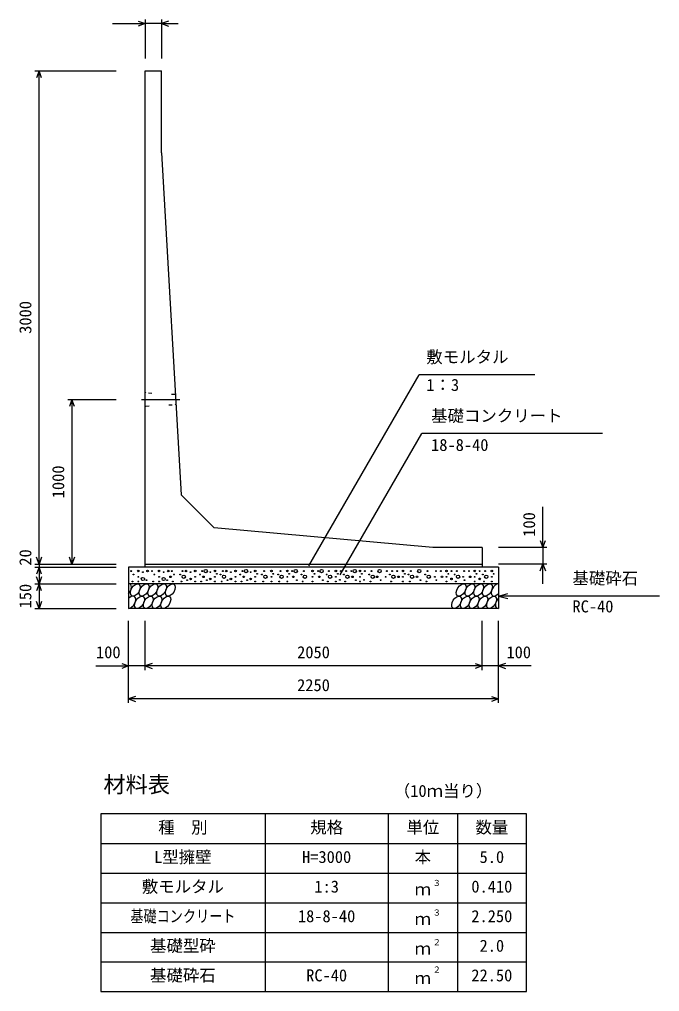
# Model space of a CAD drawing. Units: millimetres, scale not verified. Extents: x -67200 to 67200, y -23760 to 23760.
# Drawn here: x 34323 to 38218, y -5906 to 6 of the extents above; entities that cross this region are included whole.
import ezdxf
from ezdxf.enums import TextEntityAlignment as Align

# ---------------------------------------------------------------- set-up
doc = ezdxf.new("R2010")
doc.units = ezdxf.units.MM
doc.header["$LTSCALE"] = 80
doc.linetypes.add('CHAIN1', pattern=[8, 5, -1, 1, -1])
doc.linetypes.add('DOTTED', pattern=[1.75, 0.25, -1.5])
for name, color, linetype, lineweight in [('0-0_CENTER', 7, 'CHAIN1', 25), ('0-1_DIM', 7, 'Continuous', 25), ('0-3_HATCH', 6, 'Continuous', 25), ('0-4_HYO', 3, 'Continuous', 25), ('0-5_HYO2', 4, 'Continuous', 25), ('0-6_OUTLINE', 1, 'Continuous', 25), ('0-7_OUTLINE2', 4, 'DOTTED', 25), ('0-8_TXT', 7, 'Continuous', 25)]:
    doc.layers.add(name, color=color, linetype=linetype, lineweight=lineweight)
doc.styles.add('ＭＳ ゴシック', font='')
doc.styles.get('ＭＳ ゴシック').set_extended_font_data('MS Gothic')

msp = doc.modelspace()

# ---------------------------------------------------------------- linework, layer by layer
at = {"layer": '0-0_CENTER'}
msp.add_line((35065.01, -2305.79), (35299.13, -2305.79), dxfattribs=at)
at = {"layer": '0-1_DIM'}
for p, q in [((35088.39, 6.1), (35088.39, -230.79)), ((35188.39, 6.1), (35188.39, -230.79)), ((34888.85, -18.9), (35088.39, -18.9)), ((35188.39, -18.9), (35088.39, -18.9)), ((35188.39, -18.9), (35288.39, -18.9)), ((34417.68, -305.79), (34912.68, -305.79)), ((34442.68, -3305.79), (34442.68, -305.79)), ((36084.82, -3317.69), (36756.09, -2155.01)), ((37458.51, -2155.01), (36756.09, -2155.01)), ((34617.68, -2305.79), (34912.68, -2305.79)), ((34642.68, -2305.79), (34642.68, -3305.79)), ((36274.3, -3372.08), (36770.57, -2512.52)), ((37870.12, -2512.52), (36770.57, -2512.52)), ((37507.68, -3205.79), (37507.68, -2958.1)), ((37532.68, -3205.79), (37237.68, -3205.79)), ((37507.68, -3205.79), (37507.68, -3305.79)), ((34417.68, -3305.79), (34912.68, -3305.79)), ((34442.68, -3305.79), (34442.68, -3325.79)), ((37532.68, -3305.79), (37237.68, -3305.79)), ((37507.68, -3425.79), (37507.68, -3305.79)), ((34417.68, -3325.79), (34912.68, -3325.79)), ((34442.68, -3325.79), (34442.68, -3425.79)), ((34417.68, -3425.79), (34912.68, -3425.79)), ((34442.68, -3425.79), (34442.68, -3575.79)), ((37237.68, -3500.79), (37295.63, -3485.26)), ((38218, -3500.79), (37237.68, -3500.79)), ((37237.68, -3500.79), (37295.63, -3516.32)), ((34417.68, -3575.79), (34912.68, -3575.79)), ((34987.68, -4150.79), (34987.68, -3650.79)), ((35087.68, -3950.79), (35087.68, -3650.79)), ((37137.68, -3950.79), (37137.68, -3650.79)), ((37137.68, -3950.79), (37137.68, -3650.79)), ((37237.68, -4150.79), (37237.68, -3650.79)), ((34788.13, -3925.79), (34987.68, -3925.79)), ((35087.68, -3925.79), (34987.68, -3925.79)), ((37137.68, -3925.79), (35087.68, -3925.79)), ((37237.68, -3925.79), (37137.68, -3925.79)), ((37437.22, -3925.79), (37237.68, -3925.79)), ((37237.68, -4125.79), (34987.68, -4125.79))]:
    msp.add_line(p, q, dxfattribs=at)
for points in [[(35046.11, -3.51), (35088.39, -18.9), (35046.11, -34.29)], [(35230.68, -3.51), (35188.39, -18.9), (35230.68, -34.29)], [(34458.07, -348.08), (34442.68, -305.79), (34427.29, -348.08)], [(34658.07, -2348.08), (34642.68, -2305.79), (34627.29, -2348.08)], [(37492.29, -3163.51), (37507.68, -3205.79), (37523.07, -3163.51)], [(34458.07, -3263.51), (34442.68, -3305.79), (34427.29, -3263.51)], [(34658.07, -3263.51), (34642.68, -3305.79), (34627.29, -3263.51)], [(37492.29, -3348.08), (37507.68, -3305.79), (37523.07, -3348.08)], [(34458.07, -3368.08), (34442.68, -3325.79), (34427.29, -3368.08)], [(34458.07, -3383.51), (34442.68, -3425.79), (34427.29, -3383.51)], [(34458.07, -3468.08), (34442.68, -3425.79), (34427.29, -3468.08)], [(34458.07, -3533.51), (34442.68, -3575.79), (34427.29, -3533.51)], [(34945.39, -3910.4), (34987.68, -3925.79), (34945.39, -3941.18)], [(35129.96, -3910.4), (35087.68, -3925.79), (35129.96, -3941.18)], [(37095.39, -3910.4), (37137.68, -3925.79), (37095.39, -3941.18)], [(37279.96, -3910.4), (37237.68, -3925.79), (37279.96, -3941.18)], [(35029.96, -4110.4), (34987.68, -4125.79), (35029.96, -4141.18)], [(37195.39, -4110.4), (37237.68, -4125.79), (37195.39, -4141.18)]]:
    msp.add_lwpolyline(points, dxfattribs=at)
at = {"layer": '0-3_HATCH'}
for centre, radius in [((35003.65, -3348.62), 2.5), ((35017.67, -3369.63), 2.5), ((35046.54, -3347.74), 5), ((35074.58, -3355.62), 2.5), ((35102.62, -3348.62), 5), ((35129.75, -3348.62), 2.5), ((35143.77, -3369.63), 2.5), ((35172.64, -3347.74), 5), ((35200.68, -3355.62), 2.5), ((35228.72, -3348.62), 5), ((35249.75, -3348.62), 2.5), ((35263.77, -3369.63), 2.5), ((35301.59, -3369.63), 2.5), ((35315.61, -3348.62), 2.5), ((35336.64, -3348.62), 5), ((35364.67, -3355.62), 2.5), ((35392.71, -3347.74), 5), ((35421.59, -3369.63), 2.5), ((35435.61, -3348.62), 2.5), ((35456.64, -3348.62), 10), ((35484.67, -3355.62), 2.5), ((35512.71, -3347.74), 5), ((35524.05, -3365.31), 2.5), ((35546.81, -3369.63), 2.5), ((35560.83, -3348.62), 2.5), ((35581.86, -3348.62), 5), ((35609.9, -3355.62), 2.5), ((35637.94, -3347.74), 5), ((35666.81, -3369.63), 2.5), ((35680.83, -3348.62), 2.5), ((35701.86, -3348.62), 10), ((35729.9, -3355.62), 2.5), ((35757.94, -3347.74), 5), ((35769.28, -3365.31), 2.5), ((35798.74, -3369.63), 2.5), ((35812.75, -3348.62), 2.5), ((35856.37, -3347.74), 5), ((35867.71, -3365.31), 2.5), ((35897.17, -3369.63), 2.5), ((35911.19, -3348.62), 2.5), ((35953.37, -3347.74), 5), ((35964.71, -3365.31), 2.5), ((35983.07, -3348.62), 2.5), ((36004.1, -3348.62), 10), ((36039.45, -3369.63), 2.5), ((36053.46, -3348.62), 2.5), ((36106.76, -3347.74), 5), ((36118.1, -3365.31), 2.5), ((36140.73, -3348.62), 2.5), ((36161.76, -3348.62), 10), ((36192.42, -3369.63), 2.5), ((36206.44, -3348.62), 2.5), ((36248.61, -3347.74), 5), ((36259.95, -3365.31), 2.5), ((36278.31, -3348.62), 2.5), ((36297.55, -3369.63), 2.5), ((36311.57, -3348.62), 2.5), ((36342.35, -3348.62), 2.5), ((36363.38, -3348.62), 10), ((36395.15, -3347.74), 5), ((36406.49, -3365.31), 2.5), ((36424.85, -3348.62), 2.5), ((36451.84, -3369.63), 2.5), ((36465.86, -3348.62), 2.5), ((36514.02, -3348.62), 10), ((36558.11, -3348.62), 2.5), ((36577.34, -3369.63), 2.5), ((36591.36, -3348.62), 2.5), ((36622.14, -3348.62), 2.5), ((36656.55, -3347.74), 5), ((36667.89, -3365.31), 2.5), ((36691.01, -3369.63), 2.5), ((36705.03, -3348.62), 2.5), ((36755.67, -3348.62), 10), ((36792.28, -3369.63), 2.5), ((36806.3, -3348.62), 2.5), ((36857.77, -3348.62), 2.5), ((36887.14, -3348.62), 2.5), ((36921.55, -3347.74), 5), ((36932.89, -3365.31), 2.5), ((36951.86, -3348.62), 2.5), ((36971.07, -3369.63), 2.5), ((36985.09, -3348.62), 2.5), ((37029.26, -3348.62), 2.5), ((37058.63, -3348.62), 2.5), ((37093.03, -3347.74), 5), ((37104.37, -3365.31), 2.5), ((37123.34, -3348.62), 2.5), ((37142.55, -3369.63), 2.5), ((37156.57, -3348.62), 2.5), ((37197.51, -3347.74), 5), ((37208.85, -3365.31), 2.5), ((35010.66, -3411.65), 2.5), ((35046.54, -3383.63), 2.5), ((35046.54, -3411.65), 2.5), ((35074.58, -3396.77), 10), ((35095.61, -3403.77), 2.5), ((35136.76, -3411.65), 2.5), ((35172.64, -3383.63), 2.5), ((35172.64, -3411.65), 2.5), ((35200.68, -3396.77), 10), ((35221.71, -3403.77), 2.5), ((35242.74, -3383.63), 5), ((35256.76, -3411.65), 2.5), ((35308.6, -3411.65), 2.5), ((35322.62, -3383.63), 10), ((35343.64, -3403.77), 2.5), ((35364.67, -3396.77), 5), ((35392.71, -3383.63), 2.5), ((35392.71, -3411.65), 2.5), ((35428.6, -3411.65), 2.5), ((35442.62, -3383.63), 5), ((35463.64, -3403.77), 2.5), ((35484.67, -3396.77), 5), ((35512.71, -3383.63), 2.5), ((35512.71, -3411.65), 2.5), ((35553.82, -3411.65), 2.5), ((35567.84, -3383.63), 10), ((35588.87, -3403.77), 2.5), ((35609.9, -3396.77), 5), ((35637.94, -3383.63), 2.5), ((35637.94, -3411.65), 2.5), ((35673.82, -3411.65), 2.5), ((35687.84, -3383.63), 5), ((35708.87, -3403.77), 2.5), ((35729.9, -3396.77), 5), ((35757.94, -3383.63), 2.5), ((35757.94, -3411.65), 2.5), ((35805.75, -3411.65), 2.5), ((35819.77, -3383.63), 10), ((35856.37, -3383.63), 2.5), ((35856.37, -3411.65), 2.5), ((35904.18, -3411.65), 2.5), ((35918.2, -3383.63), 10), ((35953.37, -3383.63), 2.5), ((35953.37, -3411.65), 2.5), ((35990.08, -3383.63), 5), ((36011.11, -3403.77), 2.5), ((36046.46, -3411.65), 2.5), ((36060.48, -3383.63), 10), ((36106.76, -3383.63), 2.5), ((36106.76, -3411.65), 2.5), ((36147.74, -3383.63), 5), ((36168.77, -3403.77), 2.5), ((36199.43, -3411.65), 2.5), ((36213.45, -3383.63), 10), ((36248.61, -3383.63), 2.5), ((36248.61, -3411.65), 2.5), ((36273.27, -3401.98), 2.5), ((36304.56, -3411.65), 2.5), ((36318.58, -3383.63), 10), ((36349.36, -3383.63), 5), ((36370.39, -3403.77), 2.5), ((36395.15, -3383.63), 2.5), ((36395.15, -3411.65), 2.5), ((36419.81, -3401.98), 2.5), ((36458.85, -3411.65), 2.5), ((36472.87, -3383.63), 10), ((36500, -3383.63), 5), ((36521.03, -3403.77), 2.5), ((36551.67, -3383.63), 2.5), ((36584.35, -3411.65), 2.5), ((36598.37, -3383.63), 10), ((36629.16, -3383.63), 5), ((36656.55, -3383.63), 2.5), ((36656.55, -3411.65), 2.5), ((36698.02, -3411.65), 2.5), ((36712.04, -3383.63), 10), ((36741.65, -3383.63), 5), ((36762.67, -3403.77), 2.5), ((36799.29, -3411.65), 2.5), ((36813.31, -3383.63), 10), ((36851.34, -3383.63), 2.5), ((36859.68, -3403.77), 2.5), ((36894.15, -3383.63), 5), ((36921.55, -3383.63), 2.5), ((36921.55, -3411.65), 2.5), ((36952.02, -3395.92), 5), ((36978.08, -3411.65), 2.5), ((36992.1, -3383.63), 10), ((37022.82, -3383.63), 2.5), ((37031.17, -3403.77), 2.5), ((37065.64, -3383.63), 5), ((37093.03, -3383.63), 2.5), ((37093.03, -3411.65), 2.5), ((37123.51, -3395.92), 5), ((37149.56, -3411.65), 2.5), ((37163.58, -3383.63), 10), ((37197.51, -3383.63), 2.5), ((37197.51, -3411.65), 2.5)]:
    msp.add_circle(centre, radius, dxfattribs=at)
for centre, start_param, end_param in [((34975.31, -3463.3), 4.385593, 6.6745444), ((37223.82, -3463.3), 0.3357715, 4.4411806), ((35000.63, -3538.29), 3.5111464, 7.548991), ((37249.14, -3538.29), 1.2110787, 3.5658734)]:
    msp.add_ellipse(centre, major_axis=(21.81, 35.31), ratio=0.5792, start_param=start_param, end_param=end_param, dxfattribs=at)
for centre in [(35028.52, -3463.3), (35081.73, -3463.3), (35134.94, -3463.3), (35188.15, -3463.3), (35241.36, -3463.3), (37010.98, -3463.3), (37064.19, -3463.3), (37117.4, -3463.3), (37170.61, -3463.3), (35053.84, -3538.29), (35107.05, -3538.29), (35160.26, -3538.29), (35213.47, -3538.29), (36983.1, -3538.29), (37036.31, -3538.29), (37089.51, -3538.29), (37142.72, -3538.29), (37195.93, -3538.29)]:
    msp.add_ellipse(centre, major_axis=(21.81, 35.31), ratio=0.5792, dxfattribs=at)
at = {"layer": '0-4_HYO'}
for p, q in [((35817.68, -4825.79), (35817.68, -5905.79)), ((36567.68, -4825.79), (36567.68, -5905.79)), ((36987.68, -4825.79), (36987.68, -5905.79)), ((34817.68, -5005.79), (37407.68, -5005.79))]:
    msp.add_line(p, q, dxfattribs=at)
msp.add_lwpolyline([(34817.68, -5905.79), (37407.68, -5905.79), (37407.68, -4825.79), (34817.68, -4825.79)], close=True, dxfattribs=at)
at = {"layer": '0-5_HYO2'}
for p, q in [((34817.68, -5185.79), (37407.68, -5185.79)), ((34817.68, -5365.79), (37407.68, -5365.79)), ((34817.68, -5545.79), (37407.68, -5545.79)), ((34817.68, -5725.79), (37407.68, -5725.79))]:
    msp.add_line(p, q, dxfattribs=at)
at = {"layer": '0-6_OUTLINE'}
for p, q in [((35087.68, -3325.79), (35087.68, -305.79)), ((35087.68, -305.79), (35187.68, -305.79)), ((35187.68, -805.79), (35187.68, -305.79)), ((35187.68, -805.79), (35307.68, -2885.79)), ((37137.68, -3205.79), (36837.68, -3205.79)), ((37137.68, -3205.79), (37137.68, -3325.79)), ((35087.68, -3305.79), (37137.68, -3305.79)), ((37237.68, -3325.79), (37237.68, -3575.79)), ((37237.68, -3425.79), (34987.68, -3425.79)), ((37237.68, -3575.79), (34987.68, -3575.79))]:
    msp.add_line(p, q, dxfattribs=at)
for points in [[(36837.68, -3205.79), (35507.68, -3085.79), (35307.68, -2885.79)], [(37237.68, -3325.79), (34987.68, -3325.79), (34987.68, -3575.79)]]:
    msp.add_lwpolyline(points, dxfattribs=at)
at = {"layer": '0-7_OUTLINE2'}
for p, q in [((35092.18, -2265.79), (35087.68, -2261.29)), ((35267.98, -2275.79), (35092.18, -2265.79)), ((35272.23, -2271.29), (35267.98, -2275.79)), ((35087.68, -2350.29), (35092.18, -2345.79)), ((35092.18, -2345.79), (35271.44, -2335.79)), ((35276.21, -2340.29), (35271.44, -2335.79))]:
    msp.add_line(p, q, dxfattribs=at)

# ---------------------------------------------------------------- texts
at = {"layer": '0-1_DIM', "style": 'ＭＳ ゴシック'}
for s, p in [('3000', (34417.68, -1905.79)), ('1000', (34617.68, -2905.79)), ('100', (37482.68, -3140.15)), ('20', (34417.68, -3315.73)), ('150', (34417.68, -3575.79))]:
    msp.add_text(s, height=73.31, rotation=90, dxfattribs=at).set_placement(p, align=Align.BOTTOM_LEFT)
for s, p in [('敷モルタル', (36798.94, -2105.01)), ('1：3', (36798.94, -2275.13)), ('基礎コンクリート', (36827.83, -2462.52)), ('18-8-40', (36827.83, -2640.15)), ('基礎砕石', (37687.93, -3450.79)), ('RC-40', (37687.93, -3622.17)), ('100', (34789.04, -3900.79)), ('2050', (36012.68, -3900.79)), ('100', (37286.32, -3900.79)), ('2250', (36012.68, -4100.79))]:
    msp.add_text(s, height=73.31, dxfattribs=at).set_placement(p, align=Align.BOTTOM_LEFT)
at = {"layer": '0-8_TXT', "style": 'ＭＳ ゴシック'}
for s, height, p in [('材料表', 98.97, (34834.35, -4725.79)), ('（10ｍ当り）', 73.31, (36601.01, -4744.13)), ('種\u3000別', 73.31, (35167.68, -4965.79)), ('規格', 73.31, (36092.68, -4965.79)), ('単位', 73.31, (36677.68, -4965.79)), ('数量', 73.31, (37097.68, -4965.79)), ('L型擁壁', 73.31, (35142.68, -5145.79)), ('H=3000', 73.31, (36042.68, -5145.79)), ('本', 73.31, (36727.68, -5145.79)), ('5.0', 73.31, (37122.68, -5145.79)), ('敷モルタル', 73.31, (35067.68, -5325.79)), ('1:3', 73.31, (36117.68, -5325.79)), ('３', 36.66, (36836.92, -5275.18)), ('0.410', 73.31, (37072.68, -5325.79)), ('ｍ', 73.31, (36727.68, -5342.46)), ('18-8-40', 73.31, (36017.68, -5505.79)), ('３', 36.66, (36836.92, -5455.18)), ('2.250', 73.31, (37072.68, -5505.79)), ('ｍ', 73.31, (36727.68, -5522.46)), ('基礎型砕', 73.31, (35117.68, -5685.79)), ('２', 36.66, (36836.92, -5635.18)), ('2.0', 73.31, (37122.68, -5685.79)), ('ｍ', 73.31, (36727.68, -5702.46)), ('基礎砕石', 73.31, (35117.68, -5865.79)), ('RC-40', 73.31, (36067.68, -5865.79)), ('２', 36.66, (36836.92, -5801.85)), ('22.50', 73.31, (37072.68, -5865.79)), ('ｍ', 73.31, (36727.68, -5882.46))]:
    msp.add_text(s, height=height, dxfattribs=at).set_placement(p, align=Align.BOTTOM_LEFT)
at = {"layer": '0-8_TXT', "style": 'ＭＳ ゴシック', "width": 0.8}
msp.add_text('基礎コンクリート', height=73.31, dxfattribs=at).set_placement((34997.68, -5505.79), align=Align.BOTTOM_LEFT)

doc.saveas('drawing.dxf')
